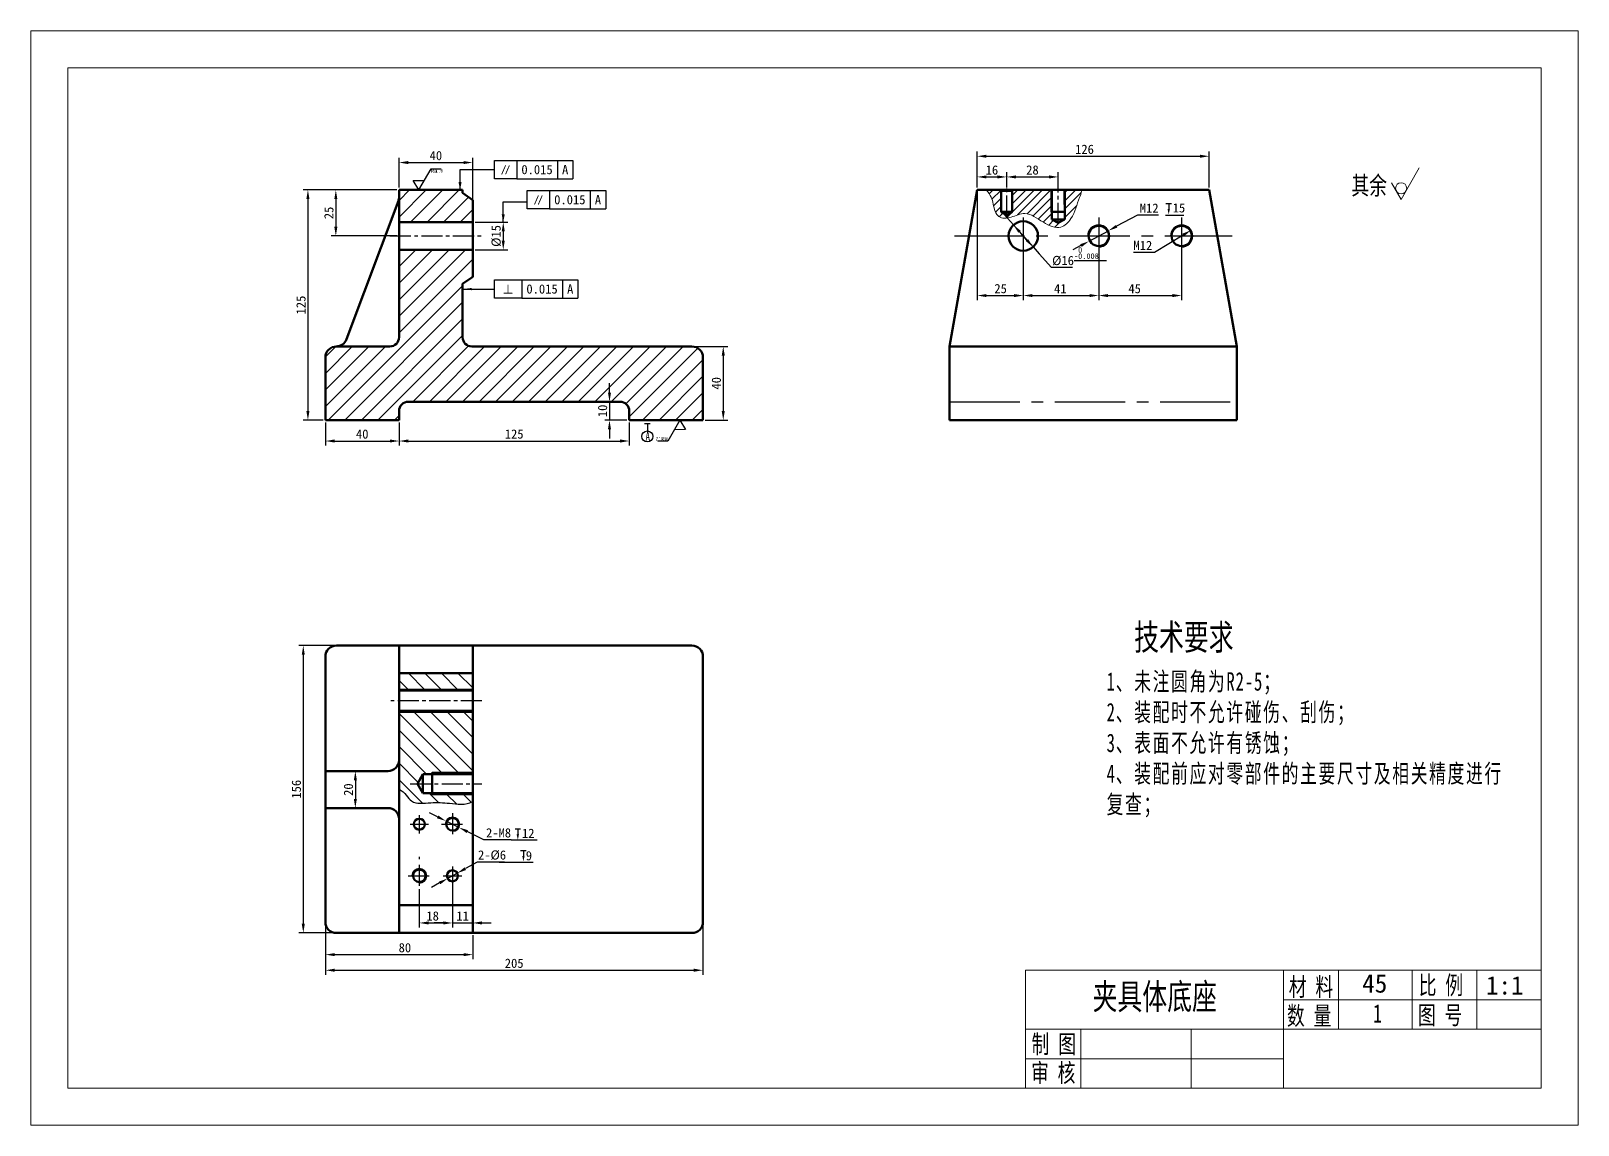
# Model space of a CAD drawing. Header units: millimetres. Extents: x 971 to 1391, y 506 to 803.
import ezdxf

# ---------------------------------------------------------------- set-up
doc = ezdxf.new("R2010")
doc.units = ezdxf.units.MM
for name, pattern in [('CENTER', [50.8, 31.75, -6.35, 6.35, -6.35]), ('CENTER2', [28.575, 19.05, -3.175, 3.175, -3.175]), ('CENTERX2', [101.6, 63.5, -12.7, 12.7, -12.7])]:
    doc.linetypes.add(name, pattern=pattern)
doc.layers.get('0').update_dxf_attribs({"lineweight": 18})
for name, color, linetype, lineweight in [('图层1', 4, 'Continuous', 50), ('图层3', 1, 'CENTER', 25), ('标注', 7, 'Continuous', 25), ('标注层', 5, 'Continuous', 25), ('细实线层', 7, 'Continuous', 18)]:
    doc.layers.add(name, color=color, linetype=linetype, lineweight=lineweight)
doc.styles.get("Standard").update_dxf_attribs({"font": 'SimSun.ttf'})
doc.styles.add('标准', font='SimSun.ttf', dxfattribs={"width": 0.667})
doc.styles.add('样式 1', font='SimSun.ttf', dxfattribs={"width": 0.707})
doc.dimstyles.new('ISO-25', dxfattribs={"dimtxt": 2.5, "dimasz": 2.5, "dimexe": 1.25, "dimexo": 0.625, "dimtad": 1, "dimtoh": 1, "dimlfac": 2, "dimtxsty": 'Standard', "dimcen": 2.5, "dimdle": 5, "dimadec": 0, "dimazin": 0, "dimtfac": 1, "dimtmove": 0, "dimatfit": 3, "dimfxl": 1, "dimarcsym": 0})

# ---------------------------------------------------------------- blocks, each defined once
blk = doc.blocks.new('*X2')
at = {"layer": '标注层', "color": 0, "linetype": 'Continuous', "lineweight": -2, "transparency": 16777216}
for p, q in [((1053.31, 635.81), (1043.69, 635.81)), ((1044.94, 633.31), (1044.94, 560.31)), ((1053.31, 557.81), (1043.69, 557.81))]:
    blk.add_line(p, q, dxfattribs=at)
at = {"layer": '标注层', "color": 0, "transparency": 16777216}
for points in [[(1044.52, 633.31), (1045.35, 633.31), (1044.94, 635.81)], [(1044.52, 560.31), (1045.35, 560.31), (1044.94, 557.81)]]:
    blk.add_solid(points, dxfattribs=at)
at = {"layer": '标注层', "color": 0, "transparency": 16777216, "insert": (1043.06, 596.81), "char_height": 2.5, "width": 9.4722, "attachment_point": 5, "rotation": 90}
blk.add_mtext('\\A1;156', dxfattribs=at)
blk = doc.blocks.new('*X3')
at = {"layer": '标注层', "color": 0, "linetype": 'Continuous', "lineweight": -2, "transparency": 16777216}
for p, q in [((1050.94, 560.18), (1050.94, 546.42)), ((1153.44, 560.18), (1153.44, 546.42)), ((1053.44, 547.67), (1150.94, 547.67))]:
    blk.add_line(p, q, dxfattribs=at)
at = {"layer": '标注层', "color": 0, "transparency": 16777216}
for points in [[(1053.44, 548.09), (1053.44, 547.26), (1050.94, 547.67)], [(1150.94, 548.09), (1150.94, 547.26), (1153.44, 547.67)]]:
    blk.add_solid(points, dxfattribs=at)
at = {"layer": '标注层', "color": 0, "transparency": 16777216, "insert": (1102.19, 549.55), "char_height": 2.5, "width": 9.8611, "attachment_point": 5}
blk.add_mtext('\\A1;205', dxfattribs=at)
blk = doc.blocks.new('*X4')
at = {"layer": '标注层', "color": 0, "linetype": 'Continuous', "lineweight": -2, "transparency": 16777216}
for p, q in [((1070.94, 696.38), (1070.94, 690.08)), ((1133.44, 696.38), (1133.44, 690.08)), ((1073.44, 691.33), (1130.94, 691.33))]:
    blk.add_line(p, q, dxfattribs=at)
at = {"layer": '标注层', "color": 0, "transparency": 16777216}
for points in [[(1073.44, 691.75), (1073.44, 690.92), (1070.94, 691.33)], [(1130.94, 691.75), (1130.94, 690.92), (1133.44, 691.33)]]:
    blk.add_solid(points, dxfattribs=at)
at = {"layer": '标注层', "color": 0, "transparency": 16777216, "insert": (1102.19, 693.21), "char_height": 2.5, "width": 9.4167, "attachment_point": 5}
blk.add_mtext('\\A1;125', dxfattribs=at)
blk = doc.blocks.new('*X5')
at = {"layer": '标注层', "color": 0, "linetype": 'Continuous', "lineweight": -2, "transparency": 16777216}
for p, q in [((1050.94, 696.38), (1050.94, 690.08)), ((1070.94, 696.38), (1070.94, 690.08)), ((1053.44, 691.33), (1068.44, 691.33))]:
    blk.add_line(p, q, dxfattribs=at)
at = {"layer": '标注层', "color": 0, "transparency": 16777216}
for points in [[(1053.44, 691.75), (1053.44, 690.92), (1050.94, 691.33)], [(1068.44, 691.75), (1068.44, 690.92), (1070.94, 691.33)]]:
    blk.add_solid(points, dxfattribs=at)
at = {"layer": '标注层', "color": 0, "transparency": 16777216, "insert": (1060.94, 693.21), "char_height": 2.5, "width": 6.5, "attachment_point": 5}
blk.add_mtext('\\A1;40', dxfattribs=at)
blk = doc.blocks.new('*X6')
at = {"layer": '标注层', "color": 0, "linetype": 'Continuous', "lineweight": -2, "transparency": 16777216}
for p, q in [((1151.06, 717), (1160.2, 717)), ((1158.95, 714.5), (1158.95, 699.5)), ((1154.06, 697), (1160.2, 697))]:
    blk.add_line(p, q, dxfattribs=at)
at = {"layer": '标注层', "color": 0, "transparency": 16777216}
for points in [[(1158.53, 714.5), (1159.37, 714.5), (1158.95, 717)], [(1158.53, 699.5), (1159.37, 699.5), (1158.95, 697)]]:
    blk.add_solid(points, dxfattribs=at)
at = {"layer": '标注层', "color": 0, "transparency": 16777216, "insert": (1157.08, 707), "char_height": 2.5, "width": 6.5, "attachment_point": 5, "rotation": 90}
blk.add_mtext('\\A1;40', dxfattribs=at)
blk = doc.blocks.new('*X7')
at = {"layer": '标注层', "color": 0, "linetype": 'Continuous', "lineweight": -2, "transparency": 16777216}
for p, q in [((1240.39, 746.38), (1240.39, 729.57)), ((1260.89, 746.38), (1260.89, 729.57)), ((1242.89, 730.82), (1258.39, 730.82))]:
    blk.add_line(p, q, dxfattribs=at)
at = {"layer": '标注层', "color": 0, "transparency": 16777216}
for points in [[(1242.89, 731.23), (1242.89, 730.4), (1240.39, 730.82)], [(1258.39, 731.23), (1258.39, 730.4), (1260.89, 730.82)]]:
    blk.add_solid(points, dxfattribs=at)
at = {"layer": '标注层', "color": 0, "transparency": 16777216, "insert": (1250.45, 732.69), "char_height": 2.5, "width": 6.1389, "attachment_point": 5}
blk.add_mtext('\\A1;41', dxfattribs=at)
blk = doc.blocks.new('*X8')
at = {"layer": '标注层', "color": 0, "linetype": 'Continuous', "lineweight": -2, "transparency": 16777216}
for p, q in [((1260.89, 746.06), (1260.89, 729.57)), ((1283.39, 746.38), (1283.39, 729.57)), ((1263.39, 730.82), (1280.89, 730.82))]:
    blk.add_line(p, q, dxfattribs=at)
at = {"layer": '标注层', "color": 0, "transparency": 16777216}
for points in [[(1263.39, 731.23), (1263.39, 730.4), (1260.89, 730.82)], [(1280.89, 731.23), (1280.89, 730.4), (1283.39, 730.82)]]:
    blk.add_solid(points, dxfattribs=at)
at = {"layer": '标注层', "color": 0, "transparency": 16777216, "insert": (1270.63, 732.69), "char_height": 2.5, "width": 6.4167, "attachment_point": 5}
blk.add_mtext('\\A1;45', dxfattribs=at)
blk = doc.blocks.new('*X9')
at = {"layer": '标注层', "color": 0, "linetype": 'Continuous', "lineweight": -2, "transparency": 16777216}
for p, q in [((1227.89, 758.88), (1227.89, 729.57)), ((1240.39, 746.38), (1240.39, 729.57)), ((1230.39, 730.82), (1237.89, 730.82))]:
    blk.add_line(p, q, dxfattribs=at)
at = {"layer": '标注层', "color": 0, "transparency": 16777216}
for points in [[(1230.39, 731.23), (1230.39, 730.4), (1227.89, 730.82)], [(1237.89, 731.23), (1237.89, 730.4), (1240.39, 730.82)]]:
    blk.add_solid(points, dxfattribs=at)
at = {"layer": '标注层', "color": 0, "transparency": 16777216, "insert": (1234.25, 732.69), "char_height": 2.5, "width": 6.3056, "attachment_point": 5}
blk.add_mtext('\\A1;25', dxfattribs=at)
blk = doc.blocks.new('*X10')
at = {"layer": '标注层', "color": 0, "linetype": 'Continuous', "lineweight": -2, "transparency": 16777216}
for p, q in [((1051.56, 601.7), (1060.32, 601.7)), ((1059.07, 599.2), (1059.07, 594.2)), ((1051.56, 591.7), (1060.32, 591.7))]:
    blk.add_line(p, q, dxfattribs=at)
at = {"layer": '标注层', "color": 0, "transparency": 16777216}
for points in [[(1058.65, 599.2), (1059.49, 599.2), (1059.07, 601.7)], [(1058.65, 594.2), (1059.49, 594.2), (1059.07, 591.7)]]:
    blk.add_solid(points, dxfattribs=at)
at = {"layer": '标注层', "color": 0, "transparency": 16777216, "insert": (1057.2, 596.7), "char_height": 2.5, "width": 6.3889, "attachment_point": 5, "rotation": 90}
blk.add_mtext('\\A1;20', dxfattribs=at)
blk = doc.blocks.new('*X11')
at = {"layer": '标注层', "color": 0, "linetype": 'Continuous', "lineweight": -2, "transparency": 16777216}
for p, q in [((1076.44, 569.68), (1076.44, 559.26)), ((1085.44, 570.18), (1085.44, 559.26)), ((1078.94, 560.51), (1082.94, 560.51))]:
    blk.add_line(p, q, dxfattribs=at)
at = {"layer": '标注层', "color": 0, "transparency": 16777216}
for points in [[(1078.94, 560.93), (1078.94, 560.1), (1076.44, 560.51)], [(1082.94, 560.93), (1082.94, 560.1), (1085.44, 560.51)]]:
    blk.add_solid(points, dxfattribs=at)
at = {"layer": '标注层', "color": 0, "transparency": 16777216, "insert": (1080.06, 562.39), "char_height": 2.5, "width": 5.8889, "attachment_point": 5}
blk.add_mtext('\\A1;18', dxfattribs=at)
blk = doc.blocks.new('*X12')
at = {"layer": '标注层', "color": 0, "linetype": 'Continuous', "lineweight": -2, "transparency": 16777216}
for p, q in [((1227.89, 760.13), (1227.89, 769.88)), ((1230.39, 768.63), (1288.39, 768.63)), ((1290.89, 760.13), (1290.89, 769.88))]:
    blk.add_line(p, q, dxfattribs=at)
at = {"layer": '标注层', "color": 0, "transparency": 16777216}
for points in [[(1230.39, 769.05), (1230.39, 768.22), (1227.89, 768.63)], [(1288.39, 769.05), (1288.39, 768.22), (1290.89, 768.63)]]:
    blk.add_solid(points, dxfattribs=at)
at = {"layer": '标注层', "color": 0, "transparency": 16777216, "insert": (1257.02, 770.51), "char_height": 2.5, "width": 9.4722, "attachment_point": 5}
blk.add_mtext('\\A1;126', dxfattribs=at)
blk = doc.blocks.new('*X13')
at = {"layer": '标注层', "color": 0, "linetype": 'Continuous', "lineweight": -2, "transparency": 16777216}
for p, q in [((1128.06, 704.5), (1128.06, 707)), ((1130.31, 702), (1126.81, 702)), ((1128.06, 702), (1128.06, 697)), ((1132.81, 697), (1126.81, 697)), ((1128.06, 694.5), (1128.06, 692))]:
    blk.add_line(p, q, dxfattribs=at)
at = {"layer": '标注层', "color": 0, "transparency": 16777216}
for points in [[(1127.65, 704.5), (1128.48, 704.5), (1128.06, 702)], [(1127.65, 694.5), (1128.48, 694.5), (1128.06, 697)]]:
    blk.add_solid(points, dxfattribs=at)
at = {"layer": '标注层', "color": 0, "transparency": 16777216, "insert": (1126.19, 699.5), "char_height": 2.5, "width": 5.9444, "attachment_point": 5, "rotation": 90}
blk.add_mtext('\\A1;10', dxfattribs=at)
blk = doc.blocks.new('*X14')
at = {"layer": '标注层', "color": 0, "linetype": 'Continuous', "lineweight": -2, "transparency": 16777216}
for p, q in [((1070.31, 759.5), (1044.95, 759.5)), ((1046.2, 757), (1046.2, 699.5)), ((1050.31, 697), (1044.95, 697))]:
    blk.add_line(p, q, dxfattribs=at)
at = {"layer": '标注层', "color": 0, "transparency": 16777216}
for points in [[(1045.78, 757), (1046.62, 757), (1046.2, 759.5)], [(1045.78, 699.5), (1046.62, 699.5), (1046.2, 697)]]:
    blk.add_solid(points, dxfattribs=at)
at = {"layer": '标注层', "color": 0, "transparency": 16777216, "insert": (1044.32, 728.25), "char_height": 2.5, "width": 9.4167, "attachment_point": 5, "rotation": 90}
blk.add_mtext('\\A1;125', dxfattribs=at)
blk = doc.blocks.new('*X15')
at = {"layer": '标注层', "color": 0, "linetype": 'Continuous', "lineweight": -2, "transparency": 16777216}
for p, q in [((1070, 759.5), (1052.52, 759.5)), ((1053.77, 757), (1053.77, 749.5)), ((1070.31, 747), (1052.52, 747))]:
    blk.add_line(p, q, dxfattribs=at)
at = {"layer": '标注层', "color": 0, "transparency": 16777216}
for points in [[(1053.36, 757), (1054.19, 757), (1053.77, 759.5)], [(1053.36, 749.5), (1054.19, 749.5), (1053.77, 747)]]:
    blk.add_solid(points, dxfattribs=at)
at = {"layer": '标注层', "color": 0, "transparency": 16777216, "insert": (1051.9, 753.25), "char_height": 2.5, "width": 6.3056, "attachment_point": 5, "rotation": 90}
blk.add_mtext('\\A1;25', dxfattribs=at)
blk = doc.blocks.new('*X16')
at = {"layer": '标注层', "color": 0, "linetype": 'Continuous', "lineweight": -2, "transparency": 16777216}
for p, q in [((1227.89, 760.13), (1227.89, 764.27)), ((1230.39, 763.02), (1233.39, 763.02)), ((1235.89, 760.13), (1235.89, 764.27))]:
    blk.add_line(p, q, dxfattribs=at)
at = {"layer": '标注层', "color": 0, "transparency": 16777216}
for points in [[(1230.39, 763.43), (1230.39, 762.6), (1227.89, 763.02)], [(1233.39, 763.43), (1233.39, 762.6), (1235.89, 763.02)]]:
    blk.add_solid(points, dxfattribs=at)
at = {"layer": '标注层', "color": 0, "transparency": 16777216, "insert": (1231.89, 764.89), "char_height": 2.5, "width": 5.9167, "attachment_point": 5}
blk.add_mtext('\\A1;16', dxfattribs=at)
blk = doc.blocks.new('*X17')
at = {"layer": '标注层', "color": 0, "linetype": 'Continuous', "lineweight": -2, "transparency": 16777216}
for p, q in [((1235.89, 760.13), (1235.89, 764.27)), ((1238.39, 763.02), (1247.39, 763.02)), ((1249.89, 760.13), (1249.89, 764.27))]:
    blk.add_line(p, q, dxfattribs=at)
at = {"layer": '标注层', "color": 0, "transparency": 16777216}
for points in [[(1238.39, 763.43), (1238.39, 762.6), (1235.89, 763.02)], [(1247.39, 763.43), (1247.39, 762.6), (1249.89, 763.02)]]:
    blk.add_solid(points, dxfattribs=at)
at = {"layer": '标注层', "color": 0, "transparency": 16777216, "insert": (1242.89, 764.89), "char_height": 2.5, "width": 6.3333, "attachment_point": 5}
blk.add_mtext('\\A1;28', dxfattribs=at)
blk = doc.blocks.new('*X18')
at = {"layer": '标注层', "color": 0, "linetype": 'Continuous', "lineweight": -2, "transparency": 16777216}
for p, q in [((1050.94, 560.18), (1050.94, 550.66)), ((1090.94, 557.18), (1090.94, 550.66)), ((1053.44, 551.91), (1088.44, 551.91))]:
    blk.add_line(p, q, dxfattribs=at)
at = {"layer": '标注层', "color": 0, "transparency": 16777216}
for points in [[(1053.44, 552.32), (1053.44, 551.49), (1050.94, 551.91)], [(1088.44, 552.32), (1088.44, 551.49), (1090.94, 551.91)]]:
    blk.add_solid(points, dxfattribs=at)
at = {"layer": '标注层', "color": 0, "transparency": 16777216, "insert": (1072.52, 553.78), "char_height": 2.5, "width": 6.4444, "attachment_point": 5}
blk.add_mtext('\\A1;80', dxfattribs=at)
blk = doc.blocks.new('*X19')
at = {"layer": '标注层', "color": 0, "linetype": 'Continuous', "lineweight": -2, "transparency": 16777216}
for p, q in [((1092.16, 577.04), (1088.93, 575.25)), ((1099.57, 577.04), (1092.16, 577.04)), ((1081.94, 571.36), (1079.75, 570.15)), ((1084.12, 572.58), (1086.75, 574.03))]:
    blk.add_line(p, q, dxfattribs=at)
at = {"layer": '标注层', "color": 0, "transparency": 16777216}
for points in [[(1088.73, 575.61), (1089.13, 574.88), (1086.75, 574.03)], [(1081.74, 571.73), (1082.14, 571), (1084.12, 572.58)]]:
    blk.add_solid(points, dxfattribs=at)
at = {"layer": '标注层', "color": 0, "transparency": 16777216, "insert": (1096.18, 578.91), "char_height": 2.5, "width": 13.4722, "attachment_point": 5}
blk.add_mtext('\\A1;2-%%C6', dxfattribs=at)
blk = doc.blocks.new('*X20')
at = {"layer": '标注层', "color": 0, "linetype": 'Continuous', "lineweight": -2, "transparency": 16777216}
for p, q in [((1081.41, 589.31), (1079.17, 590.42)), ((1083.64, 588.19), (1087.23, 586.42)), ((1093.94, 583.08), (1089.47, 585.3)), ((1101.33, 583.08), (1093.94, 583.08))]:
    blk.add_line(p, q, dxfattribs=at)
at = {"layer": '标注层', "color": 0, "transparency": 16777216}
for points in [[(1081.59, 589.68), (1081.22, 588.93), (1083.64, 588.19)], [(1089.65, 585.68), (1089.28, 584.93), (1087.23, 586.42)]]:
    blk.add_solid(points, dxfattribs=at)
at = {"layer": '标注层', "color": 0, "transparency": 16777216, "insert": (1097.95, 584.95), "char_height": 2.5, "width": 13.4444, "attachment_point": 5}
blk.add_mtext('\\A1;2-M8', dxfattribs=at)
blk = doc.blocks.new('*X21')
at = {"layer": '标注层', "color": 0, "linetype": 'Continuous', "lineweight": -2, "transparency": 16777216}
for p, q in [((1271.4, 752.68), (1265.73, 749.62)), ((1277.13, 752.68), (1271.4, 752.68)), ((1258.25, 745.57), (1263.53, 748.43)), ((1256.05, 744.39), (1253.85, 743.2))]:
    blk.add_line(p, q, dxfattribs=at)
at = {"layer": '标注层', "color": 0, "transparency": 16777216}
for points in [[(1265.53, 749.98), (1265.92, 749.25), (1263.53, 748.43)], [(1255.85, 744.75), (1256.25, 744.02), (1258.25, 745.57)]]:
    blk.add_solid(points, dxfattribs=at)
at = {"layer": '标注层', "color": 0, "transparency": 16777216, "insert": (1274.58, 754.55), "char_height": 2.5, "width": 10.1389, "attachment_point": 5}
blk.add_mtext('\\A1;M12', dxfattribs=at)
blk = doc.blocks.new('*X22')
at = {"layer": '标注层', "color": 0, "linetype": 'Continuous', "lineweight": -2, "transparency": 16777216}
for p, q in [((1276.04, 742.56), (1283.82, 747.26)), ((1270.3, 742.56), (1276.04, 742.56))]:
    blk.add_line(p, q, dxfattribs=at)
at = {"layer": '标注层', "color": 0, "transparency": 16777216}
blk.add_solid([(1283.6, 747.62), (1284.03, 746.9), (1285.95, 748.55)], dxfattribs=at)
at = {"layer": '标注层', "color": 0, "transparency": 16777216, "insert": (1272.86, 744.43), "char_height": 2.5, "width": 10.1389, "attachment_point": 5}
blk.add_mtext('\\A1;M12', dxfattribs=at)
blk = doc.blocks.new('*X23')
at = {"layer": '标注层', "color": 0, "linetype": 'Continuous', "lineweight": -2, "transparency": 16777216}
for p, q in [((1236.07, 751.86), (1234.41, 753.73)), ((1237.73, 749.99), (1236.07, 751.86)), ((1237.73, 749.99), (1243.05, 744.01)), ((1243.05, 744.01), (1244.71, 742.14)), ((1248.03, 738.4), (1244.71, 742.14)), ((1253.72, 738.4), (1248.03, 738.4))]:
    blk.add_line(p, q, dxfattribs=at)
at = {"layer": '标注层', "color": 0, "lineweight": -2, "transparency": 16777216}
for p, q in [((1239.39, 748.12), (1241.05, 746.25)), ((1241.38, 745.88), (1239.72, 747.75))]:
    blk.add_line(p, q, dxfattribs=at)
at = {"layer": '标注层', "color": 0, "transparency": 16777216}
for points in [[(1239.7, 748.4), (1239.08, 747.85), (1237.73, 749.99)], [(1241.7, 746.16), (1241.07, 745.6), (1243.05, 744.01)]]:
    blk.add_solid(points, dxfattribs=at)
at = {"layer": '标注层', "color": 0, "transparency": 16777216, "insert": (1251.19, 740.28), "char_height": 2.5, "width": 10.0556, "attachment_point": 5}
blk.add_mtext('\\A1;%%C16', dxfattribs=at)
blk = doc.blocks.new('*X24')
at = {"layer": '标注层', "color": 0, "linetype": 'Continuous', "lineweight": -2, "transparency": 16777216}
for p, q in [((1090.94, 593.26), (1090.94, 559.26)), ((1085.44, 572.68), (1085.44, 559.26)), ((1082.94, 560.51), (1080.44, 560.51)), ((1085.44, 560.51), (1090.94, 560.51)), ((1093.44, 560.51), (1095.94, 560.51))]:
    blk.add_line(p, q, dxfattribs=at)
at = {"layer": '标注层', "color": 0, "transparency": 16777216}
for points in [[(1082.94, 560.93), (1082.94, 560.09), (1085.44, 560.51)], [(1093.44, 560.93), (1093.44, 560.09), (1090.94, 560.51)]]:
    blk.add_solid(points, dxfattribs=at)
at = {"layer": '标注层', "color": 0, "transparency": 16777216, "insert": (1088.19, 562.39), "char_height": 2.5, "width": 5.5833, "attachment_point": 5}
blk.add_mtext('\\A1;11', dxfattribs=at)
blk = doc.blocks.new('*X25')
at = {"layer": '标注层', "color": 0, "linetype": 'Continuous', "lineweight": -2, "transparency": 16777216}
for p, q in [((1091.56, 750.75), (1100.47, 750.75)), ((1099.22, 748.25), (1099.22, 745.75)), ((1091.56, 743.25), (1100.47, 743.25))]:
    blk.add_line(p, q, dxfattribs=at)
at = {"layer": '标注层', "color": 0, "transparency": 16777216}
for points in [[(1098.8, 748.25), (1099.64, 748.25), (1099.22, 750.75)], [(1098.8, 745.75), (1099.64, 745.75), (1099.22, 743.25)]]:
    blk.add_solid(points, dxfattribs=at)
at = {"layer": '标注层', "color": 0, "transparency": 16777216, "insert": (1097.34, 747), "char_height": 2.5, "width": 10, "attachment_point": 5, "rotation": 90}
blk.add_mtext('\\A1;%%C15', dxfattribs=at)
blk = doc.blocks.new('*X26')
at = {"layer": '标注层', "color": 0, "linetype": 'Continuous', "lineweight": -2}
for p, q in [((0, 2.5), (6.08, 2.5)), ((0, -2.5), (0, 2.5)), ((0, 0), (0, 0)), ((0, 0), (0, 0)), ((6.08, 2.5), (6.08, -2.5)), ((6.08, 2.5), (21.32, 2.5)), ((17.13, 2.5), (17.13, -2.5)), ((21.32, 2.5), (21.32, -2.5)), ((6.08, -2.5), (0, -2.5)), ((6.08, -2.5), (21.32, -2.5))]:
    blk.add_line(p, q, dxfattribs=at)
at = {"layer": '标注层', "color": 0, "char_height": 2.5, "attachment_point": 5}
for s, insert, width in [('{\\fGDT|b0|i0|c134|p2;f}', (3.04, 0), 6.0789), ('A', (19.22, 0), 5)]:
    blk.add_mtext(s, dxfattribs=dict(at, insert=insert, width=width))
at = {"layer": '标注层', "color": 0, "lineweight": -2, "insert": (7.33, 0), "char_height": 2.5, "width": 17, "attachment_point": 4}
blk.add_mtext('0.015', dxfattribs=at)
blk = doc.blocks.new('*X27')
at = {"layer": '标注层', "color": 0, "linetype": 'Continuous', "lineweight": -2}
for p, q in [((0, 2.5), (7.44, 2.5)), ((0, -2.5), (0, 2.5)), ((0, 0), (0, 0)), ((0, 0), (0, 0)), ((7.44, 2.5), (7.44, -2.5)), ((7.44, 2.5), (22.68, 2.5)), ((18.49, 2.5), (18.49, -2.5)), ((22.68, 2.5), (22.68, -2.5)), ((7.44, -2.5), (0, -2.5)), ((7.44, -2.5), (22.68, -2.5))]:
    blk.add_line(p, q, dxfattribs=at)
at = {"layer": '标注层', "color": 0, "char_height": 2.5, "attachment_point": 5}
for s, insert, width in [('{\\fGDT|b0|i0|c134|p2;b}', (3.72, 0), 7.443), ('A', (20.59, 0), 5)]:
    blk.add_mtext(s, dxfattribs=dict(at, insert=insert, width=width))
at = {"layer": '标注层', "color": 0, "lineweight": -2, "insert": (8.69, 0), "char_height": 2.5, "width": 17, "attachment_point": 4}
blk.add_mtext('0.015', dxfattribs=at)
blk = doc.blocks.new('*X28')
at = {"layer": '标注层', "color": 0, "linetype": 'Continuous', "lineweight": -2}
for p, q in [((0, 2.5), (6.08, 2.5)), ((0, -2.5), (0, 2.5)), ((0, 0), (0, 0)), ((0, 0), (0, 0)), ((6.08, 2.5), (6.08, -2.5)), ((6.08, 2.5), (21.32, 2.5)), ((17.13, 2.5), (17.13, -2.5)), ((21.32, 2.5), (21.32, -2.5)), ((6.08, -2.5), (0, -2.5)), ((6.08, -2.5), (21.32, -2.5))]:
    blk.add_line(p, q, dxfattribs=at)
at = {"layer": '标注层', "color": 0, "char_height": 2.5, "attachment_point": 5}
for s, insert, width in [('{\\fGDT|b0|i0|c134|p2;f}', (3.04, 0), 6.0789), ('A', (19.22, 0), 5)]:
    blk.add_mtext(s, dxfattribs=dict(at, insert=insert, width=width))
at = {"layer": '标注层', "color": 0, "lineweight": -2, "insert": (7.33, 0), "char_height": 2.5, "width": 17, "attachment_point": 4}
blk.add_mtext('0.015', dxfattribs=at)
blk = doc.blocks.new('*X29')
at = {"layer": '标注层', "linetype": 'Continuous'}
blk.add_hatch(color=0, dxfattribs=at).paths.add_polyline_path([(1088.19, 732.57), (1090.69, 732.88), (1090.69, 732.25)], flags=0)
at = {"layer": '标注层', "color": 0, "linetype": 'Continuous'}
for p, q in [((1088.19, 732.57), (1094.31, 732.57)), ((1094.31, 732.57), (1096.81, 732.57))]:
    blk.add_line(p, q, dxfattribs=at)
at = {"layer": '标注层', "color": 0}
blk.add_line((1096.81, 732.57), (1096.81, 732.57), dxfattribs=at)
blk = doc.blocks.new('粗糙度')
at = {"layer": '标注', "linetype": 'ByBlock', "lineweight": 25}
for p, q in [((0, 0), (6.46, 11)), ((-2.92, 5), (2.94, 5)), ((0, 0), (-2.92, 5))]:
    blk.add_line(p, q, dxfattribs=at)
blk = doc.blocks.new('粗糙度2')
at = {"layer": '标注', "linetype": 'ByBlock', "lineweight": 25}
blk.add_line((6.46, 11), (11.72, 11), dxfattribs=at)
blk.add_blockref('粗糙度', (0, 0), dxfattribs=at)
at = {"layer": '标注', "linetype": 'ByBlock', "lineweight": 25, "insert": (6.46, 11), "char_height": 2, "attachment_point": 1}
blk.add_mtext_dynamic_manual_height_columns('Ra', width=4.137, gutter_width=1, heights=[0], dxfattribs=at)
at = {"layer": '标注', "linetype": 'ByBlock', "lineweight": 25, "width": 0.8}
blk.add_attdef('RA', (8.8, 9), '', height=2, dxfattribs=at)

msp = doc.modelspace()

# ---------------------------------------------------------------- hatches: boundary and pattern name
at = {"layer": '标注层'}
for points in [[(1073.4356, 767.3418), (1073.4356, 766.5085), (1070.9356, 766.9252)], [(1088.4356, 767.3418), (1088.4356, 766.5085), (1090.9356, 766.9252)], [(1087.9106, 761.6205), (1087.0772, 761.6205), (1087.4939, 759.5012)], [(1099.6353, 752.8705), (1098.802, 752.8705), (1099.2186, 750.7512)], [(1280.1937, 754.3102), (1279.5689, 754.2948), (1279.8813, 752.8025)], [(1103.491, 584.5638), (1102.8661, 584.5484), (1103.1785, 583.0561)], [(1105.0124, 578.708), (1104.3876, 578.6926), (1104.7, 577.2003)]]:
    msp.add_hatch(color=256, dxfattribs=at).paths.add_polyline_path(points, flags=0)
h = msp.add_hatch(dxfattribs=at)
h.set_pattern_fill('ANSI31', color=256, style=0)
h.paths.add_polyline_path([(1090.9356, 756.749), (1088.192, 758.6678), (1088.192, 759.5012), (1070.9356, 759.5012), (1070.9356, 750.7512), (1090.9356, 750.7512)], flags=0)
edge = h.paths.add_edge_path(flags=0)
edge.add_line((1088.192, 733.9876), (1090.9356, 735.9351))
edge.add_line((1090.9356, 735.9351), (1090.9356, 743.2512))
edge.add_line((1090.9356, 743.2512), (1070.9356, 743.2512))
edge.add_line((1070.9356, 743.2512), (1070.9356, 719.5012))
edge.add_arc((1068.4356, 719.5012), 2.5, -90, 0, ccw=False)
edge.add_line((1068.4356, 717.0012), (1053.9356, 717.0012))
edge.add_arc((1053.9356, 714.0012), 3, 90, 180)
edge.add_line((1050.9356, 714.0012), (1050.9356, 697.0012))
edge.add_line((1050.9356, 697.0012), (1070.9356, 697.0012))
edge.add_line((1070.9356, 697.0012), (1070.9356, 699.5012))
edge.add_arc((1073.4356, 699.5012), 2.5, 90, 180, ccw=False)
edge.add_line((1073.4356, 702.0012), (1130.9356, 702.0012))
edge.add_arc((1130.9356, 699.5012), 2.5, 0, 90, ccw=False)
edge.add_line((1133.4356, 699.5012), (1133.4356, 697.0012))
edge.add_line((1133.4356, 697.0012), (1153.4356, 697.0012))
edge.add_line((1153.4356, 697.0012), (1153.4356, 714.0012))
edge.add_arc((1150.4356, 714.0012), 3, 360, 450)
edge.add_line((1150.4356, 717.0012), (1093.4356, 717.0012))
edge.add_line((1093.4356, 717.0012), (1090.692, 717.0012))
edge.add_arc((1090.692, 719.5012), 2.5, 180, 270, ccw=False)
edge.add_line((1088.192, 719.5012), (1088.192, 733.9876))
h = msp.add_hatch(dxfattribs=at)
h.set_pattern_fill('ANSI31', color=256, angle=90, style=0)
h.paths.add_polyline_path([(1090.9356, 623.805), (1090.9356, 628.305), (1070.9356, 628.305), (1070.9356, 623.805)], flags=0)
edge = h.paths.add_edge_path(flags=0)
edge.add_line((1070.9356, 617.805), (1070.9356, 596.805))
edge.add_spline(control_points=[(1070.9356, 596.805), (1072.6623, 596.0341), (1073.9274, 592.4521), (1079.5457, 593.3383), (1085.0101, 593.0674), (1088.8965, 592.4074), (1090.9356, 593.4514)], knot_values=[0, 0, 0, 0, 4.67455072, 10.16983013, 15.24201468, 21.54063689, 21.54063689, 21.54063689, 21.54063689], weights=[1, 1, 1, 1, 1, 1, 1], degree=3, periodic=0)
edge.add_line((1090.9356, 593.4514), (1090.9356, 595.305))
edge.add_line((1090.9356, 595.305), (1079.9356, 595.305))
edge.add_line((1079.9356, 595.305), (1079.9356, 595.6993))
edge.add_line((1079.9356, 595.6993), (1077.4356, 595.6993))
edge.add_line((1077.4356, 595.6993), (1075.9312, 598.305))
edge.add_line((1075.9312, 598.305), (1077.4356, 600.9108))
edge.add_line((1077.4356, 600.9108), (1079.9356, 600.9108))
edge.add_line((1079.9356, 600.9108), (1079.9356, 601.305))
edge.add_line((1079.9356, 601.305), (1090.9356, 601.305))
edge.add_line((1090.9356, 601.305), (1090.9356, 617.805))
edge.add_line((1090.9356, 617.805), (1070.9356, 617.805))

# ---------------------------------------------------------------- linework, layer by layer
at = {"color": 0}
for p, q in [((971.0041, 802.6477), (971.0041, 505.6477)), ((1391.0041, 802.6477), (971.0041, 802.6477)), ((1391.0041, 802.6477), (1391.0041, 505.6477)), ((981.0041, 792.6477), (981.0041, 515.6477)), ((1381.0041, 792.6477), (981.0041, 792.6477)), ((1381.0041, 792.6477), (1381.0041, 515.6477)), ((1241.0041, 547.6477), (1241.0041, 515.6477)), ((1381.0041, 547.6477), (1241.0041, 547.6477)), ((1381.0041, 515.6477), (981.0041, 515.6477)), ((1391.0041, 505.6477), (971.0041, 505.6477))]:
    msp.add_line(p, q, dxfattribs=at)
for p, q in [((1342.9729, 756.935), (1347.9137, 765.4929)), ((1342.9729, 756.935), (1340.3749, 761.4349)), ((1381.0041, 547.6477), (1311.0041, 547.6477)), ((1311.0041, 515.6477), (1311.0041, 547.6477)), ((1326.0041, 531.6477), (1326.0041, 547.6477)), ((1346.0041, 547.6477), (1346.0041, 531.6477)), ((1363.5041, 547.6477), (1363.5041, 531.6477)), ((1381.0041, 539.6477), (1311.0041, 539.6477)), ((1381.0041, 531.6477), (1241.0041, 531.6477)), ((1256.0041, 531.6477), (1256.0041, 515.6477)), ((1286.0041, 531.6477), (1286.0041, 515.6477)), ((1311.0041, 523.6477), (1241.0041, 523.6477))]:
    msp.add_line(p, q)
msp.add_circle((1342.9729, 759.9465), 1.5058)
at = {"layer": '图层1', "color": 0}
for p, q in [((1056.6656, 718.9479), (1070.7446, 756.4919)), ((1070.9356, 759.5012), (1088.192, 759.5012)), ((1070.9356, 719.5012), (1070.9356, 759.5012)), ((1088.192, 759.5012), (1088.192, 758.6678)), ((1090.9422, 756.7444), (1088.192, 758.6678)), ((1090.9356, 735.9351), (1090.9356, 756.749)), ((1227.888, 759.5012), (1220.388, 717.0012)), ((1227.888, 759.5012), (1290.888, 759.5012)), ((1234.388, 759.2512), (1237.388, 759.2512)), ((1248.188, 751.5012), (1248.188, 759.5012)), ((1251.638, 751.5012), (1251.588, 759.5012)), ((1290.888, 759.5012), (1298.388, 717.0012)), ((1234.388, 753.5012), (1237.388, 753.5012)), ((1234.388, 753.5012), (1235.888, 752.6352)), ((1235.888, 752.6352), (1237.388, 753.5012)), ((1247.888, 753.5012), (1251.888, 753.5012)), ((1090.9356, 750.7512), (1070.9356, 750.7512)), ((1248.188, 751.5012), (1251.638, 751.5012)), ((1248.188, 751.5012), (1249.888, 750.5197)), ((1249.888, 750.5197), (1251.5874, 751.5009)), ((1070.9356, 743.2512), (1090.9356, 743.2512)), ((1088.192, 733.9876), (1090.9356, 735.9351)), ((1088.192, 719.5012), (1088.192, 733.9876)), ((1050.9356, 697.0012), (1050.9356, 714.0012)), ((1053.9356, 717.0012), (1068.4356, 717.0012)), ((1090.692, 717.0012), (1147.692, 717.0012)), ((1093.4356, 717.0012), (1150.4356, 717.0012)), ((1153.4356, 714.0012), (1153.4356, 697.0012)), ((1220.388, 717.0012), (1220.388, 697.0012)), ((1220.388, 717.0012), (1298.388, 717.0012)), ((1298.388, 717.0012), (1298.388, 697.0012)), ((1073.4356, 702.0012), (1130.9356, 702.0012)), ((1070.9356, 697.0012), (1070.9356, 699.5012)), ((1133.4356, 699.5012), (1133.4356, 697.0012)), ((1050.9356, 697.0012), (1070.9356, 697.0012)), ((1133.4356, 697.0012), (1153.4356, 697.0012)), ((1220.388, 697.0012), (1298.388, 697.0012)), ((1150.4356, 635.805), (1053.9356, 635.805)), ((1070.9356, 557.805), (1070.9356, 635.805)), ((1090.9356, 567.805), (1090.9356, 635.805)), ((1050.9356, 560.805), (1050.9356, 632.805)), ((1153.4356, 632.805), (1153.4356, 560.805)), ((1090.9356, 628.305), (1070.9356, 628.305)), ((1090.9356, 623.805), (1070.9356, 623.805)), ((1090.9356, 617.805), (1070.9356, 617.805)), ((1067.9356, 601.7045), (1050.9356, 601.7045)), ((1077.4356, 600.9108), (1075.9312, 598.305)), ((1077.4356, 600.9108), (1077.4356, 595.6993)), ((1079.9356, 600.9108), (1077.4356, 600.9108)), ((1079.9356, 601.305), (1079.9356, 595.305)), ((1090.9356, 600.9108), (1079.9356, 600.9108)), ((1075.9312, 598.305), (1077.4356, 595.6993)), ((1079.9356, 595.6993), (1077.4356, 595.6993)), ((1090.9356, 595.6993), (1079.9356, 595.6993)), ((1067.9356, 591.7045), (1050.9356, 591.7045)), ((1090.9356, 557.805), (1090.9356, 567.805)), ((1070.9356, 565.305), (1090.9356, 565.305)), ((1053.9356, 557.805), (1150.4356, 557.805))]:
    msp.add_line(p, q, dxfattribs=at)
at = {"layer": '图层1', "color": 0, "ltscale": 0.3}
for p, q in [((1234.138, 759.5012), (1234.388, 759.2512)), ((1234.388, 753.5012), (1234.388, 759.2512)), ((1237.638, 759.5012), (1237.388, 759.2512)), ((1237.388, 753.5012), (1237.388, 759.2512))]:
    msp.add_line(p, q, dxfattribs=at)
at = {"layer": '图层1', "color": 0}
for centre, radius in [((1240.388, 747.0012), 4), ((1260.888, 747.0012), 2.75), ((1283.388, 747.0012), 2.75), ((1076.4356, 587.305), 1.5), ((1085.4356, 587.305), 1.7), ((1076.4356, 573.305), 1.7), ((1085.4356, 573.305), 1.5)]:
    msp.add_circle(centre, radius, dxfattribs=at)
for centre, radius, start, end in [((1067.9356, 757.5452), 3, 339.443955, 360), ((1053.8566, 720.0012), 3, 270, 339.443955), ((1068.4356, 719.5012), 2.5, 270, 0), ((1090.692, 719.5012), 2.5, 180, 270), ((1053.9356, 714.0012), 3, 90, 180), ((1150.4356, 714.0012), 3, 0, 90), ((1073.4356, 699.5012), 2.5, 90, 180), ((1130.9356, 699.5012), 2.5, 0, 90), ((1053.9356, 632.805), 3, 90, 180), ((1150.4356, 632.805), 3, 0, 90), ((1067.9356, 604.7045), 3, 270, 360), ((1067.9356, 588.7045), 3, 0, 90), ((1053.9356, 560.805), 3, 180, 270), ((1150.4356, 560.805), 3, 270, 360)]:
    msp.add_arc(centre, radius, start, end, dxfattribs=at)
at = {"layer": '图层3', "linetype": 'CENTER2', "lineweight": 25, "ltscale": 0.3}
for p, q in [((1235.888, 752.2512), (1235.888, 762.0012)), ((1249.888, 750.2529), (1249.888, 762.0012)), ((1240.388, 752.0012), (1240.388, 742.0012)), ((1260.888, 752.0012), (1260.888, 742.0012)), ((1283.388, 752.0012), (1283.388, 742.0012)), ((1068.4356, 747.0012), (1093.4356, 747.0012)), ((1093.4356, 620.805), (1068.4356, 620.805)), ((1073.9356, 598.305), (1093.4356, 598.305)), ((1076.4356, 589.805), (1076.4356, 584.805)), ((1085.4356, 590.305), (1085.4356, 584.305)), ((1073.9356, 587.305), (1078.9356, 587.305)), ((1082.4356, 587.305), (1088.4356, 587.305)), ((1076.4356, 578.4799), (1076.4356, 577.805)), ((1076.4356, 576.305), (1076.4356, 570.305)), ((1085.4356, 575.805), (1085.4356, 570.805)), ((1073.4356, 573.305), (1079.4356, 573.305)), ((1082.9356, 573.305), (1087.9356, 573.305))]:
    msp.add_line(p, q, dxfattribs=at)
at = {"layer": '图层3', "linetype": 'CENTER2', "lineweight": 25}
for p, q in [((1221.6821, 747.0012), (1297.0938, 747.0012)), ((1220.388, 702.0012), (1298.388, 702.0012))]:
    msp.add_line(p, q, dxfattribs=at)
at = {"layer": '标注层'}
for p, q in [((1070.9356, 760.1262), (1070.9356, 768.1752)), ((1073.4356, 766.9252), (1088.4356, 766.9252)), ((1087.4939, 759.5012), (1087.4939, 764.9973)), ((1087.4939, 764.9973), (1096.8125, 764.9973)), ((1090.9422, 756.749), (1090.9422, 768.1752)), ((1099.2186, 750.7512), (1099.2186, 756.2473)), ((1099.2186, 756.2473), (1105.7159, 756.2473)), ((1231.1642, 758.4762), (1232.1893, 759.5012)), ((1231.8911, 756.958), (1234.2861, 759.3531)), ((1232.3324, 755.1543), (1234.388, 757.2098)), ((1235.7475, 751.8342), (1243.4146, 759.5012)), ((1237.388, 757.9647), (1238.9244, 759.5012)), ((1237.388, 755.7197), (1241.1695, 759.5012)), ((1238.8623, 752.7039), (1245.6596, 759.5012)), ((1241.4354, 753.0319), (1247.9047, 759.5012)), ((1243.0665, 752.418), (1247.888, 757.2394)), ((1251.888, 758.9944), (1252.3948, 759.5012)), ((1251.888, 756.7493), (1254.6399, 759.5012)), ((1251.888, 754.5042), (1256.1481, 758.7643)), ((1232.8739, 753.4506), (1234.388, 754.9647)), ((1233.8592, 752.1909), (1234.8834, 753.2152)), ((1244.4683, 751.5747), (1247.888, 754.9944)), ((1245.84, 750.7013), (1248.188, 753.0493)), ((1251.6348, 752.006), (1254.8976, 755.2688)), ((1278.9693, 752.6798), (1283.987, 752.6798)), ((1279.1313, 755.8025), (1280.6313, 755.8025)), ((1279.8813, 755.8025), (1279.8813, 754.3025)), ((1247.2952, 749.9115), (1248.6298, 751.2461)), ((1248.9705, 749.3417), (1250.5045, 750.8757)), ((1261.7035, 744.1142), (1263.775, 746.1857)), ((1254.2046, 740.3515), (1262.9808, 740.3515)), ((1138.3456, 696.0709), (1138.3456, 694.0709)), ((1090.9356, 623.4108), (1070.9356, 623.4108)), ((1090.9356, 618.1993), (1070.9356, 618.1993)), ((1090.9356, 601.305), (1079.9356, 601.305)), ((1090.9356, 595.305), (1079.9356, 595.305)), ((1102.4285, 586.0561), (1103.9285, 586.0561)), ((1103.1785, 586.0561), (1103.1785, 584.5561)), ((1101.3287, 583.079), (1108.4369, 583.079)), ((1103.95, 580.2003), (1105.45, 580.2003)), ((1104.7, 580.2003), (1104.7, 578.7003)), ((1098.114, 577.038), (1104.9121, 577.038)), ((1104.9121, 577.038), (1107.3881, 577.038))]:
    msp.add_line(p, q, dxfattribs=at)
at = {"layer": '标注层', "color": 0}
msp.add_line((1137.5956, 696.0709), (1139.0956, 696.0709), dxfattribs=at)
at = {"layer": '标注层'}
msp.add_circle((1138.3456, 692.5709), 1.5, dxfattribs=at)
for centre, radius in [((1260.888, 747.0012), 3), ((1283.388, 747.0012), 3), ((1076.4356, 573.305), 2)]:
    msp.add_arc(centre, radius, 270, 180, dxfattribs=at)
msp.add_open_spline([(1070.9356, 596.805), (1072.6623, 596.0341), (1073.9274, 592.4521), (1079.5457, 593.3383), (1085.0101, 593.0674), (1088.8965, 592.4074), (1090.9356, 593.4514)], degree=3, knots=[0, 0, 0, 0, 2230.95274243, 4853.60236044, 7274.32783482, 10280.37682925, 10280.37682925, 10280.37682925, 10280.37682925], dxfattribs=at)
at = {"layer": '细实线层'}
for p, q in [((1247.888, 753.5012), (1247.888, 759.5012)), ((1251.888, 753.5012), (1251.888, 759.5012))]:
    msp.add_line(p, q, dxfattribs=at)
msp.add_arc((1085.4356, 587.305), 2, 270, 180, dxfattribs=at)
msp.add_open_spline([(1230.2793, 759.5012), (1231.7019, 758.1517), (1232.1963, 755.5329), (1233.2202, 751.6208), (1236.9811, 751.7701), (1241.3628, 754.0111), (1245.4338, 750.6481), (1250.4468, 748.3665), (1254.4429, 752.5872), (1254.9255, 756.0348), (1256.1279, 758.398), (1256.285, 759.5012)], degree=3, knots=[0, 0, 0, 0, 2660.1809638, 5604.01008391, 8253.85910354, 10799.27471493, 14240.52229745, 17262.90484879, 19524.84342084, 23825.2890832, 24973.24664486, 24973.24664486, 24973.24664486, 24973.24664486], dxfattribs=at)

# ---------------------------------------------------------------- block references
at = {"layer": '标注层', "linetype": 'CENTERX2', "xscale": 0.5163597884030048, "yscale": 0.5163597884030048, "zscale": 0.5163597884030048, "rotation": 0.4363074090640339}
msp.add_blockref('粗糙度2', (1076.3225, 759.5012), dxfattribs=at).add_auto_attribs({'RA': '1.6'})
at = {"layer": '标注层'}
for name, p in [('*X26', (1096.8125, 764.9973)), ('*X28', (1105.7159, 756.8207)), ('*X27', (1096.8124, 732.5822)), ('*X29', (0, 0))]:
    msp.add_blockref(name, p, dxfattribs=at)
at = {"layer": '标注层', "linetype": 'ByBlock', "xscale": 0.5163597884030212, "yscale": 0.5163597884030212, "zscale": 0.5163597884030212, "rotation": 180.4363074090707}
msp.add_blockref('粗糙度2', (1147.1814, 697.0012), dxfattribs=at).add_auto_attribs({'RA': '3.2'})

# ---------------------------------------------------------------- texts
for s, insert, char_height, width, attachment_point, style in [('其余', (1329.4827, 763.2039), 5, 42.761999, 1, '样式 1'), ('技术要求', (1270.4962, 641.6049), 7, 135.953226, 1, '样式 1'), ('{\\T1.1;1、未注圆角为R2-5；\\P2、装配时不允许碰伤、刮伤；\\P3、表面不允许有锈蚀；\\P4、装配前应对零部件的主要尺寸及相关精度进行复查；}', (1263.0172, 628.5782), 5, 109.145994, 1, '标准'), ('材 料', (1312.4793, 540.1526), 5, 18.293625, 7, '样式 1'), ('比 例', (1347.7527, 540.5702), 5, 17.115292, 7, '样式 1'), ('夹具体底座', (1259.2173, 544.0358), 7, 70, 1, '样式 1'), ('数 量', (1311.9835, 532.2611), 5, 18.20525, 7, '样式 1'), ('图 号', (1347.5302, 532.4629), 5, 17.350958, 7, '样式 1'), ('制 图', (1242.6679, 524.6069), 5, 17.881208, 7, '样式 1'), ('审 核', (1242.5014, 516.7833), 5, 17.881208, 7, '样式 1')]:
    msp.add_mtext(s, dxfattribs=dict(insert=insert, char_height=char_height, width=width, attachment_point=attachment_point, style=style))
at = {"char_height": 5}
for s, insert, width, attachment_point in [('45', (1332.4101, 546.5956), 17.5, 1), ('1:1', (1366.0051, 540.9893), 13.708333, 7)]:
    msp.add_mtext(s, dxfattribs=dict(at, insert=insert, width=width, attachment_point=attachment_point))
at = {"color": 0, "insert": (1335.37, 538.4469), "char_height": 5, "width": 20, "attachment_point": 1, "style": '样式 1'}
msp.add_mtext('{\\C7;1}', dxfattribs=at)
at = {"layer": '标注层'}
for s, insert, char_height, width, attachment_point in [('40', (1080.9356, 768.8002), 2.5, 6.536313, 5), ('15', (1280.9592, 755.8724), 2.5, 5.721776, 1), (' 0', (1254.1567, 742.4269), 1.5, 3.0375, 7), ('-0.008', (1254.1666, 740.7487), 1.5, 9.3125, 7), ('12', (1104.3072, 586.0997), 2.5, 5.721776, 1), ('9', (1105.339, 580.0196), 2.5, 5.721776, 1)]:
    msp.add_mtext(s, dxfattribs=dict(at, insert=insert, char_height=char_height, width=width, attachment_point=attachment_point))
at = {"layer": '标注层', "insert": (1137.8439, 693.9047), "char_height": 2.5, "width": 4.627837, "attachment_point": 1, "style": '样式 1'}
msp.add_mtext('A', dxfattribs=at)

# ---------------------------------------------------------------- dimensions: what is measured, and where the dimension line sits
at = {"layer": '标注层'}
for base, p1, p2, picture, middle in [((1290.888, 768.6334), (1227.888, 759.5012), (1290.888, 759.5012), '*X12', (1257.0155, 768.6334)), ((1235.888, 763.0156), (1227.888, 759.5012), (1235.888, 759.5012), '*X16', (1231.888, 763.0156)), ((1240.388, 730.8178), (1227.888, 759.5012), (1240.388, 747.0012), '*X9', (1234.253, 730.8178)), ((1260.888, 730.8178), (1240.388, 747.0012), (1260.888, 747.0012), '*X7', (1250.4469, 730.8178)), ((1283.388, 730.8178), (1260.888, 746.6887), (1283.388, 747.0012), '*X8', (1270.6322, 730.8178)), ((1070.9356, 691.3317), (1050.9356, 697.0012), (1070.9356, 697.0012), '*X5', (1060.9356, 691.3317)), ((1133.4356, 691.3317), (1070.9356, 697.0012), (1133.4356, 697.0012), '*X4', (1102.1856, 691.3317)), ((1085.4356, 560.5141), (1076.4356, 570.305), (1085.4356, 570.805), '*X11', (1080.0578, 560.5141)), ((1090.9356, 551.9059), (1050.9356, 560.805), (1090.9356, 557.805), '*X18', (1072.5235, 551.9059))]:
    dim = msp.add_linear_dim(base=base, p1=p1, p2=p2, dimstyle='ISO-25', override={"dimsah": 1, "dimtolj": 1, "dimtzin": 8}, dxfattribs=at)
    dim.commit()
    dim.dimension.update_dxf_attribs({"geometry": picture, "text_midpoint": middle, "dimtype": 160})
for base, p1, p2, picture, middle in [((1249.888, 763.0156), (1235.888, 759.5012), (1249.888, 759.5012), '*X17', (1242.888, 764.8906)), ((1090.9356, 560.5106), (1085.4356, 573.305), (1090.9356, 593.8845), '*X24', (1088.1856, 562.3856))]:
    dim = msp.add_linear_dim(base=base, p1=p1, p2=p2, dimstyle='ISO-25', override={"dimsah": 1, "dimtolj": 1, "dimtzin": 8}, dxfattribs=at)
    dim.commit()
    dim.dimension.update_dxf_attribs({"geometry": picture, "text_midpoint": middle})
for base, p1, p2, picture, middle in [((1046.1997, 697.0012), (1070.9356, 759.5012), (1050.9356, 697.0012), '*X14', (1046.1997, 728.2512)), ((1053.7726, 747.0012), (1070.6231, 759.5012), (1070.9356, 747.0012), '*X15', (1053.7726, 753.2512)), ((1158.9516, 697.0012), (1150.4356, 717.0012), (1153.4356, 697.0012), '*X6', (1158.9516, 707.0012))]:
    dim = msp.add_linear_dim(base=base, p1=p1, p2=p2, angle=90, dimstyle='ISO-25', override={"dimsah": 1, "dimtolj": 1, "dimtzin": 8}, dxfattribs=at)
    dim.commit()
    dim.dimension.update_dxf_attribs({"geometry": picture, "text_midpoint": middle, "dimtype": 160})
for p1, p2, text, override, picture, middle in [((1258.2487, 745.575), (1263.5273, 748.4275), 'M12', {"dimpost": '%%C<>', "dimsah": 1, "dimtolj": 1}, '*X21', (1274.5766, 752.6795)), ((1280.8214, 745.4479), (1285.9545, 748.5545), 'M12', {"dimpost": '%%C<>', "dimsah": 1, "dimtmove": 1, "dimtolj": 1}, '*X22', (1276.0416, 742.5552)), ((1084.1242, 572.5769), (1086.747, 574.0332), '2-%%C6', {"dimpost": '%%C<>', "dimsah": 1, "dimtolj": 1}, '*X19', (1096.1775, 577.038))]:
    dim = msp.add_diameter_dim_2p(p1=p1, p2=p2, text=text, dimstyle='ISO-25', override=override, dxfattribs=at)
    dim.commit()
    dim.dimension.update_dxf_attribs({"geometry": picture, "text_midpoint": middle, "dimtype": 163})
dim = msp.add_linear_dim(base=(1099.2191, 743.2512), p1=(1090.9356, 750.7512), p2=(1090.9356, 743.2512), angle=90, text='%%C15', dimstyle='ISO-25', override={"dimsah": 1, "dimtolj": 1}, dxfattribs=at)
dim.commit()
dim.dimension.update_dxf_attribs({"geometry": '*X25', "text_midpoint": (1097.3441, 747.0012)})
dim = msp.add_diameter_dim_2p(p1=(1237.7309, 749.9912), p2=(1243.045, 744.0112), dimstyle='ISO-25', override={"dimpost": '%%C<>', "dimsah": 1, "dimtolj": 1, "dimtzin": 8}, dxfattribs=at)
dim.commit()
dim.dimension.update_dxf_attribs({"geometry": '*X23', "text_midpoint": (1251.1869, 738.405)})
for base, p1, p2, picture, middle in [((1128.0625, 697.0012), (1130.9356, 702.0012), (1133.4356, 697.0012), '*X13', (1126.1875, 699.5012)), ((1059.0707, 591.7045), (1050.9356, 601.7045), (1050.9356, 591.7045), '*X10', (1057.1957, 596.7045))]:
    dim = msp.add_linear_dim(base=base, p1=p1, p2=p2, angle=90, dimstyle='ISO-25', override={"dimsah": 1, "dimtolj": 1, "dimtzin": 8}, dxfattribs=at)
    dim.commit()
    dim.dimension.update_dxf_attribs({"geometry": picture, "text_midpoint": middle})
dim = msp.add_linear_dim(base=(1044.9356, 557.805), p1=(1053.9356, 635.805), p2=(1053.9356, 557.805), angle=90, text='156', dimstyle='ISO-25', override={"dimsah": 1, "dimtolj": 1}, dxfattribs=at)
dim.commit()
dim.dimension.update_dxf_attribs({"geometry": '*X2', "text_midpoint": (1044.9356, 596.805), "dimtype": 160})
dim = msp.add_diameter_dim_2p(p1=(1083.6444, 588.1947), p2=(1087.2268, 586.4153), text='2-M8', dimstyle='ISO-25', override={"dimpost": '%%C<>', "dimsah": 1, "dimtolj": 1}, dxfattribs=at)
dim.commit()
dim.dimension.update_dxf_attribs({"geometry": '*X20', "text_midpoint": (1097.9488, 583.079)})
dim = msp.add_linear_dim(base=(1153.4356, 547.6736), p1=(1050.9356, 560.805), p2=(1153.4356, 560.805), text='205', dimstyle='ISO-25', override={"dimsah": 1, "dimtolj": 1}, dxfattribs=at)
dim.commit()
dim.dimension.update_dxf_attribs({"geometry": '*X3', "text_midpoint": (1102.1856, 547.6736), "dimtype": 160})

doc.saveas('drawing.dxf')
